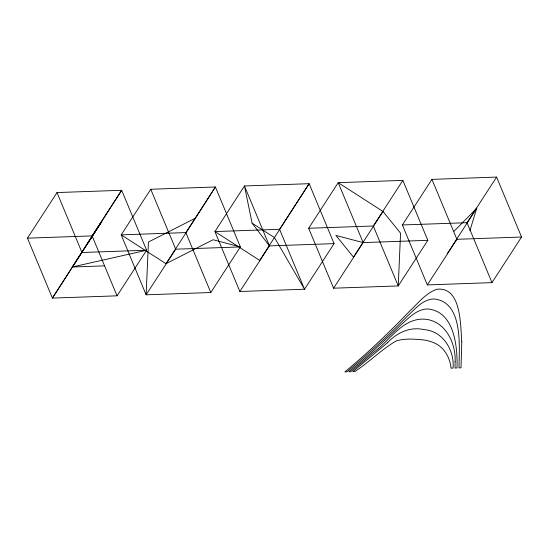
<?xml version="1.0" encoding="UTF-8"?>
<svg xmlns="http://www.w3.org/2000/svg" width="549" height="549" viewBox="0 0 549 549"><rect width="100%" height="100%" fill="white"/><g stroke="black" fill="none" stroke-linecap="round" stroke-linejoin="round"><path stroke-width="0.82" d="M469.903 230.717L476.745 208.195L454.03 231.28M101.819 221.391L52.402 298.1L27.45 238.163L57.014 192.562L121.672 190.283L146.624 250.22L117.061 295.829L52.402 298.1L101.819 221.391L72.255 266.999L104.585 265.86M195.547 218.09L215.407 186.989L150.749 189.261L121.185 234.869L146.13 294.806L210.789 292.528L240.352 246.926L215.407 186.989L185.843 232.591L121.185 234.869L165.983 263.698L213.094 239.755L240.352 246.926L175.694 249.198L146.13 294.806L148.436 242.034L195.547 218.09L165.983 263.698M87.037 244.195L121.672 190.283L92.108 235.892L27.45 238.163M279.571 229.29L309.135 183.689L334.087 243.626L304.523 289.227L239.865 291.505L214.913 231.568L244.477 185.967L309.135 183.689L259.718 260.398L214.913 231.568L279.571 229.29L304.523 289.227L274.5 237.593L252.101 223.182L244.477 185.967L269.429 245.897L239.865 291.505M308.648 228.267L338.211 182.666L402.87 180.388L427.815 240.325L398.251 285.926L333.593 288.204L308.648 228.267L373.306 225.996L402.87 180.388M333.593 288.204L363.157 242.603L338.211 182.666L383.017 211.495L353.453 257.097L335.906 235.432L363.157 242.603L427.815 240.325M402.376 224.966L431.939 179.365L496.598 177.087L521.55 237.024L491.986 282.632L427.328 284.904L402.376 224.966L467.034 222.695L496.598 177.087M447.181 253.803L476.745 208.195M427.328 284.904L456.892 239.302L521.55 237.024M72.255 266.999L146.624 250.22L81.966 252.499L57.014 192.562M334.087 243.626L269.429 245.897L252.101 223.182M383.017 211.495L400.564 233.16L398.251 285.926L373.306 225.996M467.034 222.695L491.986 282.632M431.939 179.365L456.892 239.302M185.843 232.591L210.789 292.528M150.749 189.261L175.694 249.198M92.108 235.892L117.061 295.829M461.791 341.883L461.009 367.823L459.019 367.892C459.094 347.05 463.788 301.483 433.538 298.951C422.462 299.569 415.023 309.121 407.468 316.052C388.184 335.624 368.036 354.345 346.844 371.838L344.854 371.913C367.755 353.007 389.2 332.419 409.76 311.009C418.153 303.117 425.695 293.091 436.97 289.248C461.819 286.489 460.33 326.106 461.791 341.883M455.128 361.352L455.032 368.036L457.029 367.96C457.626 346.92 454.551 310.761 427.074 308.922C416.149 309.595 408.271 318.351 400.605 325.152C383.888 341.279 366.931 357.179 348.835 371.769L350.832 371.7A554.915 281.644 -22.6 0 0 373.416 352.499C389.481 341.231 401.751 318.544 423.67 319.12C444.676 319.93 455.951 342.487 455.128 361.352M387.484 342.761L352.822 371.632L354.819 371.556C369.148 362.216 381.287 349.658 396.035 341.018C405.1 338.184 414.962 339.028 424.274 340.023A63.437 32.192 -22.6 0 1 434.218 342.926C444.278 347.14 450.029 357.68 451.052 368.173L453.042 368.104C454.593 350.18 442.913 330.882 423.842 329.572C410.021 326.429 396.783 332.749 387.484 342.761"/></g></svg>
